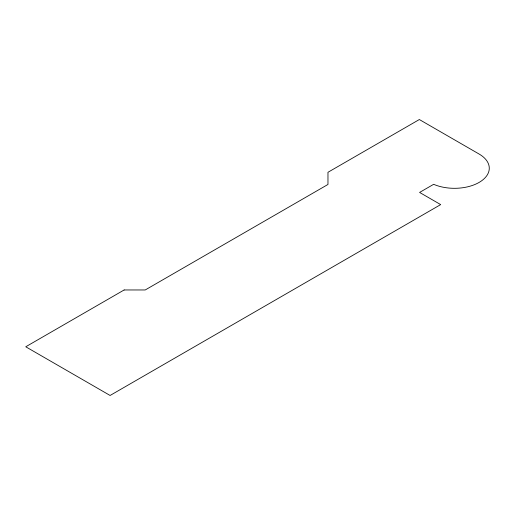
<?xml version="1.0" encoding="UTF-8"?>
<svg xmlns="http://www.w3.org/2000/svg" width="515" height="515" viewBox="0 0 515 515"><rect width="100%" height="100%" fill="white"/><g stroke="black" fill="none" stroke-linecap="round" stroke-linejoin="round"><path stroke-width="0.77" d="M124.147 289.964L25.75 346.775L110.094 395.469L440.679 204.603L419.596 192.43L433.649 184.312A34.788 20.085 0 0 0 480.785 181.377A34.788 20.085 0 0 0 479.085 154.024L419.339 119.532L327.971 172.287L327.971 184.46L145.23 289.964L124.147 289.964"/></g></svg>
